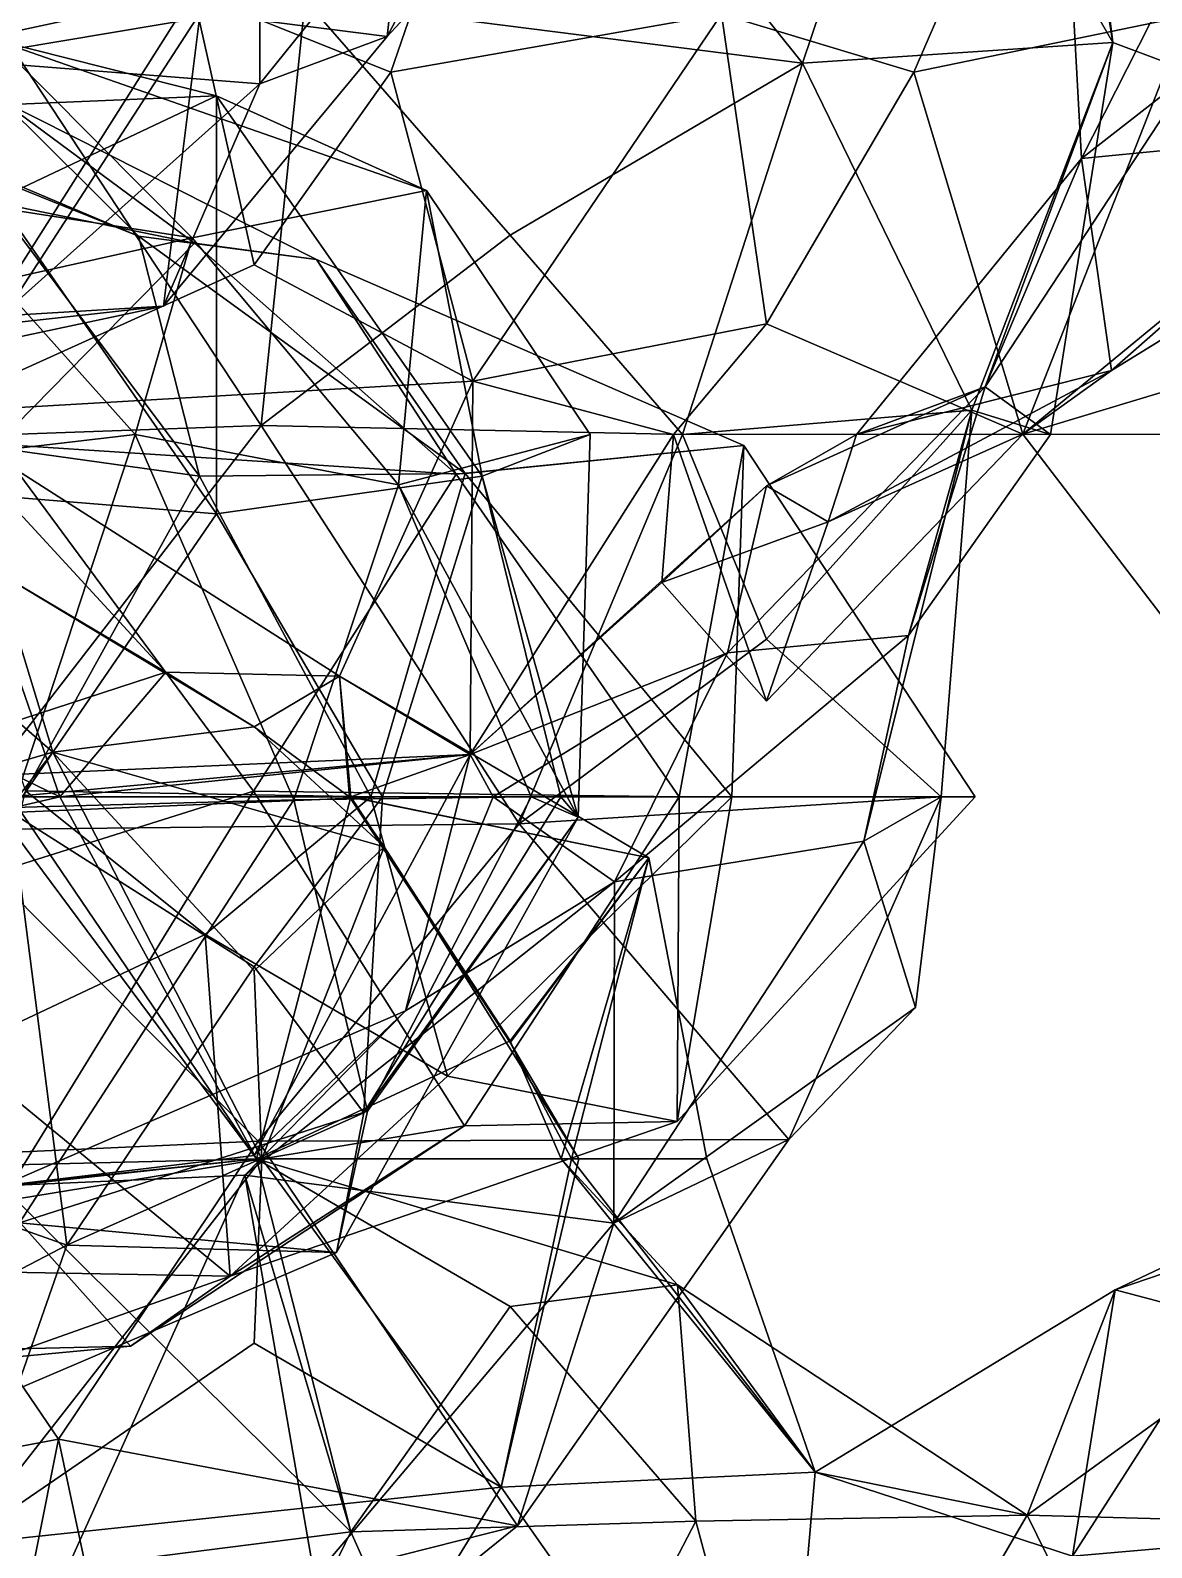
# Model space of a CAD drawing. Extents: x 290083 to 295691, y 4553739 to 4561622.
# Drawn here: x 294092.4 to 294147.5, y 4558674 to 4558748.6 of the extents above; entities that cross this region are included whole.
import ezdxf

# ---------------------------------------------------------------- set-up
doc = ezdxf.new("R2010")
doc.units = 0
doc.layers.add('Au_ppm_Pref_-_0_3', color=7, linetype='CONTINUOUS')

msp = doc.modelspace()

# ---------------------------------------------------------------- linework, layer by layer
at = {"layer": 'Au_ppm_Pref_-_0_3'}
for points in [[(294091.515, 4558747.699, 1904.558), (294090.892, 4558768.664, 1902.07), (294105.878, 4558750.111, 1902.95)], [(294089.047, 4558747.143, 1869.88), (294078.174, 4558764.286, 1870.944), (294103.623, 4558765.916, 1870.185)], [(294103.623, 4558765.916, 1870.185), (294103.65, 4558745.991, 1865.507), (294089.047, 4558747.143, 1869.88)], [(294118.473, 4558764.388, 1865.302), (294103.65, 4558745.991, 1865.507), (294103.623, 4558765.916, 1870.185)], [(294100.372, 4558750.462, 1879.541), (294110.087, 4558746.559, 1879.993), (294116.478, 4558765.1, 1877.593)], [(294126.365, 4558749.412, 1878.817), (294116.478, 4558765.1, 1877.593), (294110.087, 4558746.559, 1879.993)], [(294143.598, 4558764.377, 1894.645), (294142.81, 4558765.324, 1889.018), (294145.611, 4558748.016, 1895.55)], [(294145.611, 4558748.016, 1895.55), (294142.81, 4558765.324, 1889.018), (294149.512, 4558746.559, 1889.961)], [(294149.512, 4558746.559, 1889.961), (294142.81, 4558765.324, 1889.018), (294144.063, 4558742.324, 1885.542)], [(294144.063, 4558742.324, 1885.542), (294142.81, 4558765.324, 1889.018), (294155.334, 4558764.539, 1883.946)], [(294109.918, 4558748.318, 1859.009), (294111.711, 4558764.377, 1853.347), (294100.716, 4558749.481, 1853.847)], [(294109.918, 4558748.318, 1859.009), (294103.65, 4558745.991, 1865.507), (294118.473, 4558764.388, 1865.302)], [(294130.337, 4558747.012, 1901.628), (294105.878, 4558750.111, 1902.95), (294116.083, 4558764.807, 1900.666)], [(294109.918, 4558748.318, 1859.009), (294118.473, 4558764.388, 1865.302), (294124.803, 4558764.377, 1859.009)], [(294109.918, 4558748.318, 1859.009), (294124.803, 4558764.377, 1859.009), (294111.711, 4558764.377, 1853.347)], [(294130.337, 4558747.012, 1901.628), (294116.083, 4558764.807, 1900.666), (294136.199, 4558764.377, 1898.241)], [(294145.611, 4558748.016, 1895.55), (294130.337, 4558747.012, 1901.628), (294136.199, 4558764.377, 1898.241)], [(294143.598, 4558764.377, 1894.645), (294145.611, 4558748.016, 1895.55), (294136.199, 4558764.377, 1898.241)], [(294165.961, 4558744.44, 1883.743), (294144.063, 4558742.324, 1885.542), (294155.334, 4558764.539, 1883.946)], [(294126.365, 4558749.412, 1878.817), (294135.821, 4558746.559, 1880.245), (294141.168, 4558758.886, 1878.657)], [(294135.821, 4558746.559, 1880.245), (294149.265, 4558749.334, 1876.515), (294141.168, 4558758.886, 1878.657)], [(294082.237, 4558746.559, 1878.743), (294100.372, 4558750.462, 1879.541), (294090.771, 4558754.519, 1880.113)], [(294082.237, 4558746.559, 1878.743), (294087.278, 4558729.809, 1878.266), (294100.372, 4558750.462, 1879.541)], [(294087.278, 4558729.809, 1878.266), (294103.371, 4558737.091, 1879.982), (294100.372, 4558750.462, 1879.541)], [(294103.716, 4558729.183, 1904.318), (294091.515, 4558747.699, 1904.558), (294105.878, 4558750.111, 1902.95)], [(294103.371, 4558737.091, 1879.982), (294110.087, 4558746.559, 1879.993), (294100.372, 4558750.462, 1879.541)], [(294105.878, 4558750.111, 1902.95), (294115.97, 4558738.543, 1903.851), (294103.716, 4558729.183, 1904.318)], [(294130.337, 4558747.012, 1901.628), (294115.97, 4558738.543, 1903.851), (294105.878, 4558750.111, 1902.95)], [(294077.163, 4558748.921, 1853.524), (294090.771, 4558734.157, 1854.875), (294100.716, 4558749.481, 1853.847)], [(294098.905, 4558735.057, 1859.009), (294100.716, 4558749.481, 1853.847), (294090.771, 4558734.157, 1854.875)], [(294109.918, 4558748.318, 1859.009), (294100.716, 4558749.481, 1853.847), (294098.905, 4558735.057, 1859.009)], [(294126.365, 4558749.412, 1878.817), (294110.087, 4558746.559, 1879.993), (294114.126, 4558731.361, 1878.569)], [(294128.569, 4558734.191, 1880.949), (294126.365, 4558749.412, 1878.817), (294114.126, 4558731.361, 1878.569)], [(294128.569, 4558734.191, 1880.949), (294135.821, 4558746.559, 1880.245), (294126.365, 4558749.412, 1878.817)], [(294149.265, 4558749.334, 1876.515), (294135.821, 4558746.559, 1880.245), (294141.181, 4558728.762, 1876.832)], [(294156.151, 4558733.265, 1872.085), (294149.265, 4558749.334, 1876.515), (294141.181, 4558728.762, 1876.832)], [(294090.65, 4558748.131, 1811.465), (294079.304, 4558744.469, 1805.718), (294101.524, 4558745.394, 1806.455)], [(294081.011, 4558741.395, 1817.05), (294090.65, 4558748.131, 1811.465), (294100.323, 4558738.409, 1816.154)], [(294101.524, 4558745.394, 1806.455), (294111.856, 4558740.74, 1811.494), (294090.65, 4558748.131, 1811.465)], [(294111.856, 4558740.74, 1811.494), (294100.323, 4558738.409, 1816.154), (294090.65, 4558748.131, 1811.465)], [(294109.918, 4558748.318, 1859.009), (294098.905, 4558735.057, 1859.009), (294103.65, 4558745.991, 1865.507)], [(294138.673, 4558729.944, 1900.14), (294130.337, 4558747.012, 1901.628), (294145.611, 4558748.016, 1895.55)], [(294145.611, 4558748.016, 1895.55), (294142.544, 4558728.741, 1894.645), (294138.673, 4558729.944, 1900.14)], [(294139.335, 4558731.088, 1889.648), (294142.544, 4558728.741, 1894.645), (294145.611, 4558748.016, 1895.55)], [(294139.335, 4558731.088, 1889.648), (294145.611, 4558748.016, 1895.55), (294149.512, 4558746.559, 1889.961)], [(294078.956, 4558728.294, 1905.241), (294091.515, 4558747.699, 1904.558), (294103.716, 4558729.183, 1904.318)], [(294089.111, 4558732.969, 1864.321), (294089.047, 4558747.143, 1869.88), (294103.65, 4558745.991, 1865.507)], [(294110.087, 4558746.559, 1879.993), (294103.371, 4558737.091, 1879.982), (294114.126, 4558731.361, 1878.569)], [(294115.97, 4558738.543, 1903.851), (294130.337, 4558747.012, 1901.628), (294124.445, 4558728.741, 1904.579)], [(294138.673, 4558729.944, 1900.14), (294124.445, 4558728.741, 1904.579), (294130.337, 4558747.012, 1901.628)], [(294135.821, 4558746.559, 1880.245), (294128.569, 4558734.191, 1880.949), (294141.181, 4558728.762, 1876.832)], [(294139.335, 4558731.088, 1889.648), (294149.512, 4558746.559, 1889.961), (294144.063, 4558742.324, 1885.542)], [(294090.985, 4558745.151, 1930.307), (294078.201, 4558746.341, 1924.326), (294097.675, 4558738.504, 1924.341)], [(294097.675, 4558738.504, 1924.341), (294078.201, 4558746.341, 1924.326), (294089.171, 4558742.079, 1919.141)], [(294089.111, 4558732.969, 1864.321), (294103.65, 4558745.991, 1865.507), (294098.905, 4558735.057, 1859.009)], [(294078.577, 4558742.631, 1935.957), (294090.985, 4558745.151, 1930.307), (294100.439, 4558738.144, 1934.797)], [(294101.524, 4558745.394, 1806.455), (294079.304, 4558744.469, 1805.718), (294090.771, 4558740.312, 1801.698)], [(294101.524, 4558745.394, 1806.455), (294090.771, 4558740.312, 1801.698), (294101.517, 4558724.843, 1801.788)], [(294090.985, 4558745.151, 1930.307), (294106.438, 4558737.348, 1928.857), (294100.439, 4558738.144, 1934.797)], [(294090.985, 4558745.151, 1930.307), (294097.675, 4558738.504, 1924.341), (294106.438, 4558737.348, 1928.857)], [(294114.579, 4558726.693, 1806.162), (294101.524, 4558745.394, 1806.455), (294101.517, 4558724.843, 1801.788)], [(294114.579, 4558726.693, 1806.162), (294111.856, 4558740.74, 1811.494), (294101.524, 4558745.394, 1806.455)], [(294144.063, 4558742.324, 1885.542), (294165.961, 4558744.44, 1883.743), (294145.541, 4558731.881, 1882.766)], [(294153.768, 4558739.114, 1879.308), (294145.541, 4558731.881, 1882.766), (294165.961, 4558744.44, 1883.743)], [(294078.577, 4558742.631, 1935.957), (294100.439, 4558738.144, 1934.797), (294090.712, 4558728.26, 1938.833)], [(294100.69, 4558726.689, 1919.501), (294089.171, 4558742.079, 1919.141), (294085.98, 4558728.741, 1914.721)], [(294100.69, 4558726.689, 1919.501), (294097.675, 4558738.504, 1924.341), (294089.171, 4558742.079, 1919.141)], [(294145.541, 4558731.881, 1882.766), (294132.994, 4558728.741, 1884.852), (294144.063, 4558742.324, 1885.542)], [(294139.335, 4558731.088, 1889.648), (294144.063, 4558742.324, 1885.542), (294132.994, 4558728.741, 1884.852)], [(294081.011, 4558741.395, 1817.05), (294100.323, 4558738.409, 1816.154), (294090.771, 4558736.283, 1819.947)], [(294111.856, 4558740.74, 1811.494), (294110.465, 4558726.271, 1816.901), (294100.323, 4558738.409, 1816.154)], [(294111.856, 4558740.74, 1811.494), (294119.906, 4558728.741, 1811.494), (294110.465, 4558726.271, 1816.901)], [(294114.579, 4558726.693, 1806.162), (294119.906, 4558728.741, 1811.494), (294111.856, 4558740.74, 1811.494)], [(294080.405, 4558726.557, 1801.396), (294101.517, 4558724.843, 1801.788), (294090.771, 4558740.312, 1801.698)], [(294153.768, 4558739.114, 1879.308), (294158.191, 4558728.741, 1880.681), (294141.181, 4558728.762, 1876.832)], [(294145.541, 4558731.881, 1882.766), (294153.768, 4558739.114, 1879.308), (294141.181, 4558728.762, 1876.832)], [(294100.323, 4558738.409, 1816.154), (294097.517, 4558728.741, 1820.613), (294090.771, 4558736.283, 1819.947)], [(294100.323, 4558738.409, 1816.154), (294110.465, 4558726.271, 1816.901), (294097.517, 4558728.741, 1820.613)], [(294113.751, 4558726.822, 1924.879), (294106.438, 4558737.348, 1928.857), (294097.675, 4558738.504, 1924.341)], [(294100.69, 4558726.689, 1919.501), (294113.751, 4558726.822, 1924.879), (294097.675, 4558738.504, 1924.341)], [(294124.445, 4558728.741, 1904.579), (294103.716, 4558729.183, 1904.318), (294115.97, 4558738.543, 1903.851)], [(294100.439, 4558738.144, 1934.797), (294113.31, 4558726.792, 1935.562), (294090.712, 4558728.26, 1938.833)], [(294100.439, 4558738.144, 1934.797), (294106.438, 4558737.348, 1928.857), (294113.31, 4558726.792, 1935.562)], [(294103.371, 4558737.091, 1879.982), (294087.278, 4558729.809, 1878.266), (294114.126, 4558731.361, 1878.569)], [(294106.438, 4558737.348, 1928.857), (294127.46, 4558728.201, 1930.281), (294113.31, 4558726.792, 1935.562)], [(294127.46, 4558728.201, 1930.281), (294106.438, 4558737.348, 1928.857), (294113.751, 4558726.822, 1924.879)], [(294097.517, 4558728.741, 1820.613), (294080.564, 4558726.76, 1821.585), (294090.771, 4558736.283, 1819.947)], [(294089.111, 4558732.969, 1864.321), (294098.905, 4558735.057, 1859.009), (294079.81, 4558733.905, 1859.958)], [(294079.81, 4558733.905, 1859.958), (294098.905, 4558735.057, 1859.009), (294090.771, 4558734.157, 1854.875)], [(294128.569, 4558734.191, 1880.949), (294114.126, 4558731.361, 1878.569), (294123.998, 4558728.741, 1880.611)], [(294128.569, 4558734.191, 1880.949), (294123.998, 4558728.741, 1880.611), (294141.181, 4558728.762, 1876.832)], [(294156.151, 4558733.265, 1872.085), (294141.181, 4558728.762, 1876.832), (294154.273, 4558711.637, 1876.827)], [(294141.181, 4558728.762, 1876.832), (294131.61, 4558724.441, 1882.766), (294145.541, 4558731.881, 1882.766)], [(294145.541, 4558731.881, 1882.766), (294131.61, 4558724.441, 1882.766), (294132.994, 4558728.741, 1884.852)], [(294087.278, 4558729.809, 1878.266), (294107.565, 4558716.855, 1876.827), (294114.126, 4558731.361, 1878.569)], [(294114, 4558712.995, 1883.379), (294114.126, 4558731.361, 1878.569), (294107.565, 4558716.855, 1876.827)], [(294123.998, 4558728.741, 1880.611), (294114.126, 4558731.361, 1878.569), (294114, 4558712.995, 1883.379)], [(294135.555, 4558718.861, 1894.645), (294139.335, 4558731.088, 1889.648), (294126.655, 4558717.994, 1890.16)], [(294139.335, 4558731.088, 1889.648), (294128.569, 4558726.21, 1883.61), (294126.655, 4558717.994, 1890.16)], [(294139.335, 4558731.088, 1889.648), (294132.994, 4558728.741, 1884.852), (294128.569, 4558726.21, 1883.61)], [(294135.555, 4558718.861, 1894.645), (294142.544, 4558728.741, 1894.645), (294139.335, 4558731.088, 1889.648)], [(294087.278, 4558729.809, 1878.266), (294091.547, 4558712.02, 1882.766), (294093.809, 4558710.923, 1881.334)], [(294087.278, 4558729.809, 1878.266), (294093.809, 4558710.923, 1881.334), (294099.034, 4558717.055, 1876.827)], [(294087.278, 4558729.809, 1878.266), (294099.034, 4558717.055, 1876.827), (294107.565, 4558716.855, 1876.827)], [(294138.673, 4558729.944, 1900.14), (294128.569, 4558718.667, 1903.165), (294124.445, 4558728.741, 1904.579)], [(294138.673, 4558729.944, 1900.14), (294137.156, 4558710.923, 1904.632), (294128.569, 4558718.667, 1903.165)], [(294135.555, 4558718.861, 1894.645), (294133.362, 4558708.732, 1899.21), (294138.673, 4558729.944, 1900.14)], [(294138.673, 4558729.944, 1900.14), (294133.362, 4558708.732, 1899.21), (294137.156, 4558710.923, 1904.632)], [(294135.555, 4558718.861, 1894.645), (294138.673, 4558729.944, 1900.14), (294142.544, 4558728.741, 1894.645)], [(294078.956, 4558728.294, 1905.241), (294103.716, 4558729.183, 1904.318), (294088.335, 4558709.292, 1905.512)], [(294091.5, 4558710.394, 1821.499), (294080.564, 4558726.76, 1821.585), (294097.517, 4558728.741, 1820.613)], [(294100.69, 4558726.689, 1919.501), (294085.98, 4558728.741, 1914.721), (294092.123, 4558711.218, 1918.062)], [(294116.415, 4558709.592, 1904.893), (294088.335, 4558709.292, 1905.512), (294103.716, 4558729.183, 1904.318)], [(294091.5, 4558710.394, 1821.499), (294097.517, 4558728.741, 1820.613), (294105.319, 4558710.768, 1820.084)], [(294105.319, 4558710.768, 1820.084), (294097.517, 4558728.741, 1820.613), (294110.465, 4558726.271, 1816.901)], [(294116.415, 4558709.592, 1904.893), (294103.716, 4558729.183, 1904.318), (294124.445, 4558728.741, 1904.579)], [(294110.465, 4558726.271, 1816.901), (294119.906, 4558728.741, 1811.494), (294119.307, 4558709.917, 1811.829)], [(294123.998, 4558728.741, 1880.611), (294114, 4558712.995, 1883.379), (294123.421, 4558721.46, 1882.766)], [(294114.579, 4558726.693, 1806.162), (294119.307, 4558709.917, 1811.829), (294119.906, 4558728.741, 1811.494)], [(294116.415, 4558709.592, 1904.893), (294124.445, 4558728.741, 1904.579), (294128.569, 4558718.667, 1903.165)], [(294123.421, 4558721.46, 1882.766), (294128.569, 4558715.62, 1878.392), (294123.998, 4558728.741, 1880.611)], [(294141.181, 4558728.762, 1876.832), (294123.998, 4558728.741, 1880.611), (294128.569, 4558715.62, 1878.392)], [(294141.181, 4558728.762, 1876.832), (294128.569, 4558715.62, 1878.392), (294131.61, 4558724.441, 1882.766)], [(294132.994, 4558728.741, 1884.852), (294131.61, 4558724.441, 1882.766), (294128.569, 4558726.21, 1883.61)], [(294154.273, 4558711.637, 1876.827), (294141.181, 4558728.762, 1876.832), (294158.191, 4558728.741, 1880.681)], [(294088.53, 4558706.541, 1939.642), (294090.712, 4558728.26, 1938.833), (294103.334, 4558711.19, 1938.829)], [(294103.334, 4558711.19, 1938.829), (294090.712, 4558728.26, 1938.833), (294113.31, 4558726.792, 1935.562)], [(294113.31, 4558726.792, 1935.562), (294127.46, 4558728.201, 1930.281), (294124.28, 4558710.923, 1935.516)], [(294126.862, 4558710.923, 1924.554), (294127.46, 4558728.201, 1930.281), (294113.751, 4558726.822, 1924.879)], [(294138.837, 4558710.923, 1930.281), (294124.28, 4558710.923, 1935.516), (294127.46, 4558728.201, 1930.281)], [(294138.837, 4558710.923, 1930.281), (294127.46, 4558728.201, 1930.281), (294126.862, 4558710.923, 1924.554)], [(294080.405, 4558726.557, 1801.396), (294091.442, 4558710.142, 1801.367), (294101.517, 4558724.843, 1801.788)], [(294100.69, 4558726.689, 1919.501), (294092.123, 4558711.218, 1918.062), (294109.109, 4558710.923, 1918.952)], [(294113.751, 4558726.822, 1924.879), (294100.69, 4558726.689, 1919.501), (294109.109, 4558710.923, 1918.952)], [(294114.579, 4558726.693, 1806.162), (294101.517, 4558724.843, 1801.788), (294109.689, 4558710.923, 1802.576)], [(294113.31, 4558726.792, 1935.562), (294124.28, 4558710.923, 1935.516), (294103.334, 4558711.19, 1938.829)], [(294110.465, 4558726.271, 1816.901), (294117.003, 4558710.923, 1817.433), (294105.319, 4558710.768, 1820.084)], [(294126.862, 4558710.923, 1924.554), (294113.751, 4558726.822, 1924.879), (294109.109, 4558710.923, 1918.952)], [(294118.461, 4558710.923, 1805.555), (294114.579, 4558726.693, 1806.162), (294109.689, 4558710.923, 1802.576)], [(294117.003, 4558710.923, 1817.433), (294110.465, 4558726.271, 1816.901), (294119.307, 4558709.917, 1811.829)], [(294114.579, 4558726.693, 1806.162), (294118.461, 4558710.923, 1805.555), (294119.307, 4558709.917, 1811.829)], [(294128.569, 4558726.21, 1883.61), (294123.421, 4558721.46, 1882.766), (294114, 4558712.995, 1883.379)], [(294128.569, 4558726.21, 1883.61), (294114, 4558712.995, 1883.379), (294126.655, 4558717.994, 1890.16)], [(294128.569, 4558726.21, 1883.61), (294131.61, 4558724.441, 1882.766), (294123.421, 4558721.46, 1882.766)], [(294091.442, 4558710.142, 1801.367), (294109.689, 4558710.923, 1802.576), (294101.517, 4558724.843, 1801.788)], [(294123.421, 4558721.46, 1882.766), (294131.61, 4558724.441, 1882.766), (294128.569, 4558715.62, 1878.392)], [(294082.394, 4558722.771, 1870.887), (294077.342, 4558708.409, 1866.797), (294093.47, 4558713.123, 1869.104)], [(294082.394, 4558722.771, 1870.887), (294093.47, 4558713.123, 1869.104), (294090.771, 4558721.946, 1874.562)], [(294080.227, 4558710.923, 1876.827), (294090.771, 4558721.946, 1874.562), (294099.034, 4558717.055, 1876.827)], [(294090.771, 4558721.946, 1874.562), (294093.47, 4558713.123, 1869.104), (294103.371, 4558714.366, 1875.679)], [(294090.771, 4558721.946, 1874.562), (294103.371, 4558714.366, 1875.679), (294099.034, 4558717.055, 1876.827)], [(294121.102, 4558706.742, 1893.384), (294133.362, 4558708.732, 1899.21), (294135.555, 4558718.861, 1894.645)], [(294135.555, 4558718.861, 1894.645), (294126.655, 4558717.994, 1890.16), (294121.102, 4558706.742, 1893.384)], [(294116.415, 4558709.592, 1904.893), (294128.569, 4558718.667, 1903.165), (294137.156, 4558710.923, 1904.632)], [(294115.136, 4558710.923, 1888.705), (294126.655, 4558717.994, 1890.16), (294114, 4558712.995, 1883.379)], [(294121.102, 4558706.742, 1893.384), (294126.655, 4558717.994, 1890.16), (294115.136, 4558710.923, 1888.705)], [(294093.809, 4558710.923, 1881.334), (294080.227, 4558710.923, 1876.827), (294099.034, 4558717.055, 1876.827)], [(294099.034, 4558717.055, 1876.827), (294103.371, 4558714.366, 1875.679), (294107.565, 4558716.855, 1876.827)], [(294107.565, 4558716.855, 1876.827), (294103.371, 4558714.366, 1875.679), (294108.055, 4558710.923, 1874.618)], [(294114, 4558712.995, 1883.379), (294107.565, 4558716.855, 1876.827), (294108.124, 4558710.923, 1879.067)], [(294108.124, 4558710.923, 1879.067), (294107.565, 4558716.855, 1876.827), (294122.787, 4558707.913, 1876.827)], [(294107.565, 4558716.855, 1876.827), (294108.055, 4558710.923, 1874.618), (294122.787, 4558707.913, 1876.827)], [(294103.371, 4558714.366, 1875.679), (294093.47, 4558713.123, 1869.104), (294109.772, 4558708.453, 1870.887)], [(294103.371, 4558714.366, 1875.679), (294109.772, 4558708.453, 1870.887), (294108.055, 4558710.923, 1874.618)], [(294077.412, 4558692.469, 1870.643), (294093.47, 4558713.123, 1869.104), (294077.342, 4558708.409, 1866.797)], [(294103.746, 4558693.105, 1868.127), (294093.47, 4558713.123, 1869.104), (294077.412, 4558692.469, 1870.643)], [(294103.371, 4558693.272, 1882.822), (294114, 4558712.995, 1883.379), (294091.402, 4558710.923, 1883.063)], [(294091.547, 4558712.02, 1882.766), (294091.402, 4558710.923, 1883.063), (294114, 4558712.995, 1883.379)], [(294114, 4558712.995, 1883.379), (294093.809, 4558710.923, 1881.334), (294091.547, 4558712.02, 1882.766)], [(294103.746, 4558693.105, 1868.127), (294103.371, 4558702.361, 1867.802), (294093.47, 4558713.123, 1869.104)], [(294109.772, 4558708.453, 1870.887), (294093.47, 4558713.123, 1869.104), (294103.371, 4558702.361, 1867.802)], [(294114, 4558712.995, 1883.379), (294108.124, 4558710.923, 1879.067), (294093.809, 4558710.923, 1881.334)], [(294103.371, 4558693.272, 1882.822), (294110.811, 4558700.4, 1888.705), (294114, 4558712.995, 1883.379)], [(294115.136, 4558710.923, 1888.705), (294114, 4558712.995, 1883.379), (294110.811, 4558700.4, 1888.705)], [(294090.771, 4558710.209, 1882.528), (294080.227, 4558710.923, 1876.827), (294093.809, 4558710.923, 1881.334)], [(294088.53, 4558706.541, 1939.642), (294103.334, 4558711.19, 1938.829), (294090.922, 4558691.009, 1938.486)], [(294100.956, 4558704.154, 1923.223), (294092.123, 4558711.218, 1918.062), (294088.751, 4558698.387, 1925.15)], [(294103.481, 4558693.115, 1882.677), (294090.771, 4558710.209, 1882.528), (294093.809, 4558710.923, 1881.334)], [(294113.716, 4558694.735, 1935.605), (294090.922, 4558691.009, 1938.486), (294103.334, 4558711.19, 1938.829)], [(294103.371, 4558693.272, 1882.822), (294091.402, 4558710.923, 1883.063), (294090.961, 4558691.782, 1889.148)], [(294091.442, 4558710.142, 1801.367), (294103.371, 4558702.558, 1802.767), (294109.689, 4558710.923, 1802.576)], [(294091.5, 4558710.394, 1821.499), (294105.319, 4558710.768, 1820.084), (294091.83, 4558689.962, 1819.263)], [(294091.83, 4558689.962, 1819.263), (294105.319, 4558710.768, 1820.084), (294108.944, 4558695.459, 1816.549)], [(294109.109, 4558710.923, 1918.952), (294092.123, 4558711.218, 1918.062), (294100.956, 4558704.154, 1923.223)], [(294103.481, 4558693.115, 1882.677), (294093.809, 4558710.923, 1881.334), (294108.124, 4558710.923, 1879.067)], [(294100.956, 4558704.154, 1923.223), (294112.887, 4558697.187, 1925.634), (294109.109, 4558710.923, 1918.952)], [(294113.716, 4558694.735, 1935.605), (294103.334, 4558711.19, 1938.829), (294124.28, 4558710.923, 1935.516)], [(294108.76, 4558695.369, 1806.51), (294109.689, 4558710.923, 1802.576), (294103.371, 4558702.558, 1802.767)], [(294103.481, 4558693.115, 1882.677), (294108.124, 4558710.923, 1879.067), (294115.97, 4558698.922, 1878.766)], [(294117.003, 4558710.923, 1817.433), (294108.944, 4558695.459, 1816.549), (294105.319, 4558710.768, 1820.084)], [(294108.055, 4558710.923, 1874.618), (294109.772, 4558708.453, 1870.887), (294115.97, 4558698.832, 1874.918)], [(294122.787, 4558707.913, 1876.827), (294108.055, 4558710.923, 1874.618), (294115.97, 4558698.832, 1874.918)], [(294115.97, 4558698.922, 1878.766), (294108.124, 4558710.923, 1879.067), (294122.787, 4558707.913, 1876.827)], [(294118.461, 4558710.923, 1805.555), (294108.76, 4558695.369, 1806.51), (294119.307, 4558709.917, 1811.829)], [(294108.76, 4558695.369, 1806.51), (294118.461, 4558710.923, 1805.555), (294109.689, 4558710.923, 1802.576)], [(294108.944, 4558695.459, 1816.549), (294117.003, 4558710.923, 1817.433), (294119.307, 4558709.917, 1811.829)], [(294112.887, 4558697.187, 1925.634), (294126.862, 4558710.923, 1924.554), (294109.109, 4558710.923, 1918.952)], [(294110.811, 4558700.4, 1888.705), (294121.102, 4558706.742, 1893.384), (294115.136, 4558710.923, 1888.705)], [(294112.887, 4558697.187, 1925.634), (294124.171, 4558694.956, 1930.281), (294126.862, 4558710.923, 1924.554)], [(294113.716, 4558694.735, 1935.605), (294124.28, 4558710.923, 1935.516), (294124.171, 4558694.956, 1930.281)], [(294116.415, 4558709.592, 1904.893), (294137.156, 4558710.923, 1904.632), (294129.674, 4558694.057, 1906.872)], [(294138.837, 4558710.923, 1930.281), (294124.171, 4558694.956, 1930.281), (294124.28, 4558710.923, 1935.516)], [(294138.837, 4558710.923, 1930.281), (294126.862, 4558710.923, 1924.554), (294124.171, 4558694.956, 1930.281)], [(294137.156, 4558710.923, 1904.632), (294135.904, 4558700.55, 1900.584), (294129.674, 4558694.057, 1906.872)], [(294133.362, 4558708.732, 1899.21), (294135.904, 4558700.55, 1900.584), (294137.156, 4558710.923, 1904.632)], [(294078.729, 4558694.325, 1801.723), (294094.161, 4558688.866, 1804.065), (294091.442, 4558710.142, 1801.367)], [(294103.481, 4558693.115, 1882.677), (294081.588, 4558690.715, 1881.953), (294090.771, 4558710.209, 1882.528)], [(294091.442, 4558710.142, 1801.367), (294094.161, 4558688.866, 1804.065), (294103.371, 4558702.558, 1802.767)], [(294108.76, 4558695.369, 1806.51), (294107.42, 4558688.506, 1811.532), (294119.307, 4558709.917, 1811.829)], [(294107.42, 4558688.506, 1811.532), (294108.944, 4558695.459, 1816.549), (294119.307, 4558709.917, 1811.829)], [(294084.354, 4558693.105, 1911.074), (294088.335, 4558709.292, 1905.512), (294103.566, 4558693.976, 1906.779)], [(294116.415, 4558709.592, 1904.893), (294103.566, 4558693.976, 1906.779), (294088.335, 4558709.292, 1905.512)], [(294103.566, 4558693.976, 1906.779), (294116.415, 4558709.592, 1904.893), (294129.674, 4558694.057, 1906.872)], [(294109.772, 4558708.453, 1870.887), (294103.371, 4558702.361, 1867.802), (294103.746, 4558693.105, 1868.127)], [(294109.772, 4558708.453, 1870.887), (294103.746, 4558693.105, 1868.127), (294119.339, 4558693.105, 1870.887)], [(294115.97, 4558698.832, 1874.918), (294109.772, 4558708.453, 1870.887), (294119.339, 4558693.105, 1870.887)], [(294121.102, 4558706.742, 1893.384), (294121.071, 4558689.956, 1899.862), (294133.362, 4558708.732, 1899.21)], [(294133.362, 4558708.732, 1899.21), (294121.071, 4558689.956, 1899.862), (294135.904, 4558700.55, 1900.584)], [(294115.97, 4558698.922, 1878.766), (294122.787, 4558707.913, 1876.827), (294118.465, 4558693.105, 1878.003)], [(294115.97, 4558698.832, 1874.918), (294118.982, 4558693.105, 1875.407), (294122.787, 4558707.913, 1876.827)], [(294118.465, 4558693.105, 1878.003), (294122.787, 4558707.913, 1876.827), (294125.64, 4558693.105, 1876.827)], [(294122.787, 4558707.913, 1876.827), (294118.982, 4558693.105, 1875.407), (294125.64, 4558693.105, 1876.827)], [(294102.92, 4558692.306, 1894.861), (294121.071, 4558689.956, 1899.862), (294121.102, 4558706.742, 1893.384)], [(294102.92, 4558692.306, 1894.861), (294121.102, 4558706.742, 1893.384), (294110.811, 4558700.4, 1888.705)], [(294100.956, 4558704.154, 1923.223), (294088.751, 4558698.387, 1925.15), (294102.186, 4558687.343, 1929.82)], [(294100.956, 4558704.154, 1923.223), (294102.186, 4558687.343, 1929.82), (294112.887, 4558697.187, 1925.634)], [(294103.371, 4558702.558, 1802.767), (294094.161, 4558688.866, 1804.065), (294108.76, 4558695.369, 1806.51)], [(294102.92, 4558692.306, 1894.861), (294110.811, 4558700.4, 1888.705), (294090.961, 4558691.782, 1889.148)], [(294103.371, 4558693.272, 1882.822), (294090.961, 4558691.782, 1889.148), (294110.811, 4558700.4, 1888.705)], [(294135.904, 4558700.55, 1900.584), (294121.071, 4558689.956, 1899.862), (294129.674, 4558694.057, 1906.872)], [(294103.481, 4558693.115, 1882.677), (294115.97, 4558698.922, 1878.766), (294118.465, 4558693.105, 1878.003)], [(294115.97, 4558698.832, 1874.918), (294119.339, 4558693.105, 1870.887), (294118.982, 4558693.105, 1875.407)], [(294102.186, 4558687.343, 1929.82), (294088.751, 4558698.387, 1925.15), (294079.441, 4558687.745, 1929.897)], [(294102.186, 4558687.343, 1929.82), (294124.171, 4558694.956, 1930.281), (294112.887, 4558697.187, 1925.634)], [(294107.42, 4558688.506, 1811.532), (294091.83, 4558689.962, 1819.263), (294108.944, 4558695.459, 1816.549)], [(294108.76, 4558695.369, 1806.51), (294094.161, 4558688.866, 1804.065), (294107.42, 4558688.506, 1811.532)], [(294113.716, 4558694.735, 1935.605), (294124.171, 4558694.956, 1930.281), (294102.186, 4558687.343, 1929.82)], [(294078.729, 4558694.325, 1801.723), (294078.702, 4558680.803, 1805.925), (294094.161, 4558688.866, 1804.065)], [(294113.716, 4558694.735, 1935.605), (294097.285, 4558683.894, 1936.22), (294090.922, 4558691.009, 1938.486)], [(294113.716, 4558694.735, 1935.605), (294102.186, 4558687.343, 1929.82), (294097.285, 4558683.894, 1936.22)], [(294103.566, 4558693.976, 1906.779), (294093.753, 4558679.331, 1909.277), (294084.354, 4558693.105, 1911.074)], [(294103.566, 4558693.976, 1906.779), (294116.325, 4558675.065, 1906.571), (294093.753, 4558679.331, 1909.277)], [(294129.674, 4558694.057, 1906.872), (294116.325, 4558675.065, 1906.571), (294103.566, 4558693.976, 1906.779)], [(294121.071, 4558689.956, 1899.862), (294116.325, 4558675.065, 1906.571), (294129.674, 4558694.057, 1906.872)], [(294088.912, 4558674.136, 1869.401), (294103.746, 4558693.105, 1868.127), (294077.412, 4558692.469, 1870.643)], [(294103.481, 4558693.115, 1882.677), (294090.961, 4558691.782, 1889.148), (294081.588, 4558690.715, 1881.953)], [(294085.062, 4558677.691, 1913.231), (294084.354, 4558693.105, 1911.074), (294093.753, 4558679.331, 1909.277)], [(294103.746, 4558693.105, 1868.127), (294088.912, 4558674.136, 1869.401), (294103.371, 4558684.043, 1867.867)], [(294103.481, 4558693.115, 1882.677), (294108.129, 4558674.773, 1889.755), (294090.961, 4558691.782, 1889.148)], [(294115.521, 4558676.97, 1871.847), (294103.746, 4558693.105, 1868.127), (294103.371, 4558684.043, 1867.867)], [(294103.481, 4558693.115, 1882.677), (294115.97, 4558685.845, 1886.285), (294108.129, 4558674.773, 1889.755)], [(294103.481, 4558693.115, 1882.677), (294124.191, 4558686.913, 1882.766), (294115.97, 4558685.845, 1886.285)], [(294103.481, 4558693.115, 1882.677), (294118.465, 4558693.105, 1878.003), (294124.191, 4558686.913, 1882.766)], [(294115.521, 4558676.97, 1871.847), (294119.339, 4558693.105, 1870.887), (294103.746, 4558693.105, 1868.127)], [(294118.982, 4558693.105, 1875.407), (294119.339, 4558693.105, 1870.887), (294115.521, 4558676.97, 1871.847)], [(294115.521, 4558676.97, 1871.847), (294130.97, 4558677.708, 1875.724), (294118.982, 4558693.105, 1875.407)], [(294124.191, 4558686.913, 1882.766), (294118.465, 4558693.105, 1878.003), (294130.97, 4558677.708, 1875.724)], [(294118.465, 4558693.105, 1878.003), (294125.64, 4558693.105, 1876.827), (294130.97, 4558677.708, 1875.724)], [(294118.982, 4558693.105, 1875.407), (294130.97, 4558677.708, 1875.724), (294125.64, 4558693.105, 1876.827)], [(294159.307, 4558693.105, 1876.827), (294153.768, 4558684.546, 1879.913), (294145.721, 4558686.666, 1876.827)], [(294159.307, 4558693.105, 1876.827), (294145.721, 4558686.666, 1876.827), (294153.768, 4558689.404, 1872.121)], [(294102.92, 4558692.306, 1894.861), (294090.961, 4558691.782, 1889.148), (294108.129, 4558674.773, 1889.755)], [(294102.92, 4558692.306, 1894.861), (294094.189, 4558673.001, 1894.645), (294106.341, 4558672.535, 1900.298)], [(294102.92, 4558692.306, 1894.861), (294108.129, 4558674.773, 1889.755), (294094.189, 4558673.001, 1894.645)], [(294102.92, 4558692.306, 1894.861), (294106.341, 4558672.535, 1900.298), (294121.071, 4558689.956, 1899.862)], [(294097.285, 4558683.894, 1936.22), (294084.043, 4558683.589, 1936.22), (294090.922, 4558691.009, 1938.486)], [(294091.684, 4558681.759, 1811.529), (294091.83, 4558689.962, 1819.263), (294107.42, 4558688.506, 1811.532)], [(294121.071, 4558689.956, 1899.862), (294106.341, 4558672.535, 1900.298), (294116.325, 4558675.065, 1906.571)], [(294163.342, 4558675.287, 1870.887), (294153.768, 4558689.404, 1872.121), (294143.619, 4558673.573, 1872.614)], [(294143.619, 4558673.573, 1872.614), (294153.768, 4558689.404, 1872.121), (294145.721, 4558686.666, 1876.827)], [(294094.161, 4558688.866, 1804.065), (294078.702, 4558680.803, 1805.925), (294091.684, 4558681.759, 1811.529)], [(294107.42, 4558688.506, 1811.532), (294094.161, 4558688.866, 1804.065), (294091.684, 4558681.759, 1811.529)], [(294090.771, 4558683.297, 1932.951), (294102.186, 4558687.343, 1929.82), (294079.441, 4558687.745, 1929.897)], [(294090.771, 4558683.297, 1932.951), (294097.285, 4558683.894, 1936.22), (294102.186, 4558687.343, 1929.82)], [(294115.97, 4558685.845, 1886.285), (294124.191, 4558686.913, 1882.766), (294125.092, 4558675.287, 1887.066)], [(294125.092, 4558675.287, 1887.066), (294124.191, 4558686.913, 1882.766), (294141.391, 4558675.591, 1882.858)], [(294124.191, 4558686.913, 1882.766), (294130.97, 4558677.708, 1875.724), (294141.391, 4558675.591, 1882.858)], [(294143.619, 4558673.573, 1872.614), (294145.721, 4558686.666, 1876.827), (294130.97, 4558677.708, 1875.724)], [(294130.97, 4558677.708, 1875.724), (294145.721, 4558686.666, 1876.827), (294141.391, 4558675.591, 1882.858)], [(294145.721, 4558686.666, 1876.827), (294153.768, 4558684.546, 1879.913), (294141.391, 4558675.591, 1882.858)], [(294115.97, 4558685.845, 1886.285), (294125.092, 4558675.287, 1887.066), (294108.129, 4558674.773, 1889.755)], [(294141.391, 4558675.591, 1882.858), (294153.768, 4558684.546, 1879.913), (294167.384, 4558674.887, 1883.201)], [(294084.043, 4558683.589, 1936.22), (294097.285, 4558683.894, 1936.22), (294090.771, 4558683.297, 1932.951)], [(294103.371, 4558684.043, 1867.867), (294088.912, 4558674.136, 1869.401), (294115.521, 4558676.97, 1871.847)], [(294089.375, 4558657.458, 1912.481), (294085.062, 4558677.691, 1913.231), (294093.753, 4558679.331, 1909.277)], [(294097.842, 4558660.11, 1905.939), (294089.375, 4558657.458, 1912.481), (294093.753, 4558679.331, 1909.277)], [(294097.842, 4558660.11, 1905.939), (294093.753, 4558679.331, 1909.277), (294116.325, 4558675.065, 1906.571)], [(294115.521, 4558676.97, 1871.847), (294088.912, 4558674.136, 1869.401), (294103.645, 4558657.68, 1870.84)], [(294115.521, 4558676.97, 1871.847), (294103.645, 4558657.68, 1870.84), (294129.205, 4558657.469, 1871.912)], [(294115.521, 4558676.97, 1871.847), (294129.205, 4558657.469, 1871.912), (294130.97, 4558677.708, 1875.724)], [(294143.619, 4558673.573, 1872.614), (294130.97, 4558677.708, 1875.724), (294129.205, 4558657.469, 1871.912)], [(294125.092, 4558675.287, 1887.066), (294141.391, 4558675.591, 1882.858), (294130.177, 4558656.365, 1883.577)], [(294149.124, 4558659.879, 1881.559), (294130.177, 4558656.365, 1883.577), (294141.391, 4558675.591, 1882.858)], [(294167.384, 4558674.887, 1883.201), (294149.124, 4558659.879, 1881.559), (294141.391, 4558675.591, 1882.858)], [(294094.189, 4558673.001, 1894.645), (294108.129, 4558674.773, 1889.755), (294099.326, 4558656.638, 1894.487)], [(294116.325, 4558675.065, 1906.571), (294106.341, 4558672.535, 1900.298), (294097.842, 4558660.11, 1905.939)], [(294099.326, 4558656.638, 1894.487), (294108.129, 4558674.773, 1889.755), (294115.825, 4558657.505, 1888.652)], [(294115.825, 4558657.505, 1888.652), (294108.129, 4558674.773, 1889.755), (294125.092, 4558675.287, 1887.066)], [(294115.825, 4558657.505, 1888.652), (294125.092, 4558675.287, 1887.066), (294130.177, 4558656.365, 1883.577)], [(294163.342, 4558675.287, 1870.887), (294143.619, 4558673.573, 1872.614), (294152.598, 4558660.842, 1872.563)], [(294082.34, 4558657.469, 1872.852), (294103.645, 4558657.68, 1870.84), (294088.912, 4558674.136, 1869.401)]]:
    msp.add_3dface(points, dxfattribs=at)

doc.saveas('drawing.dxf')
